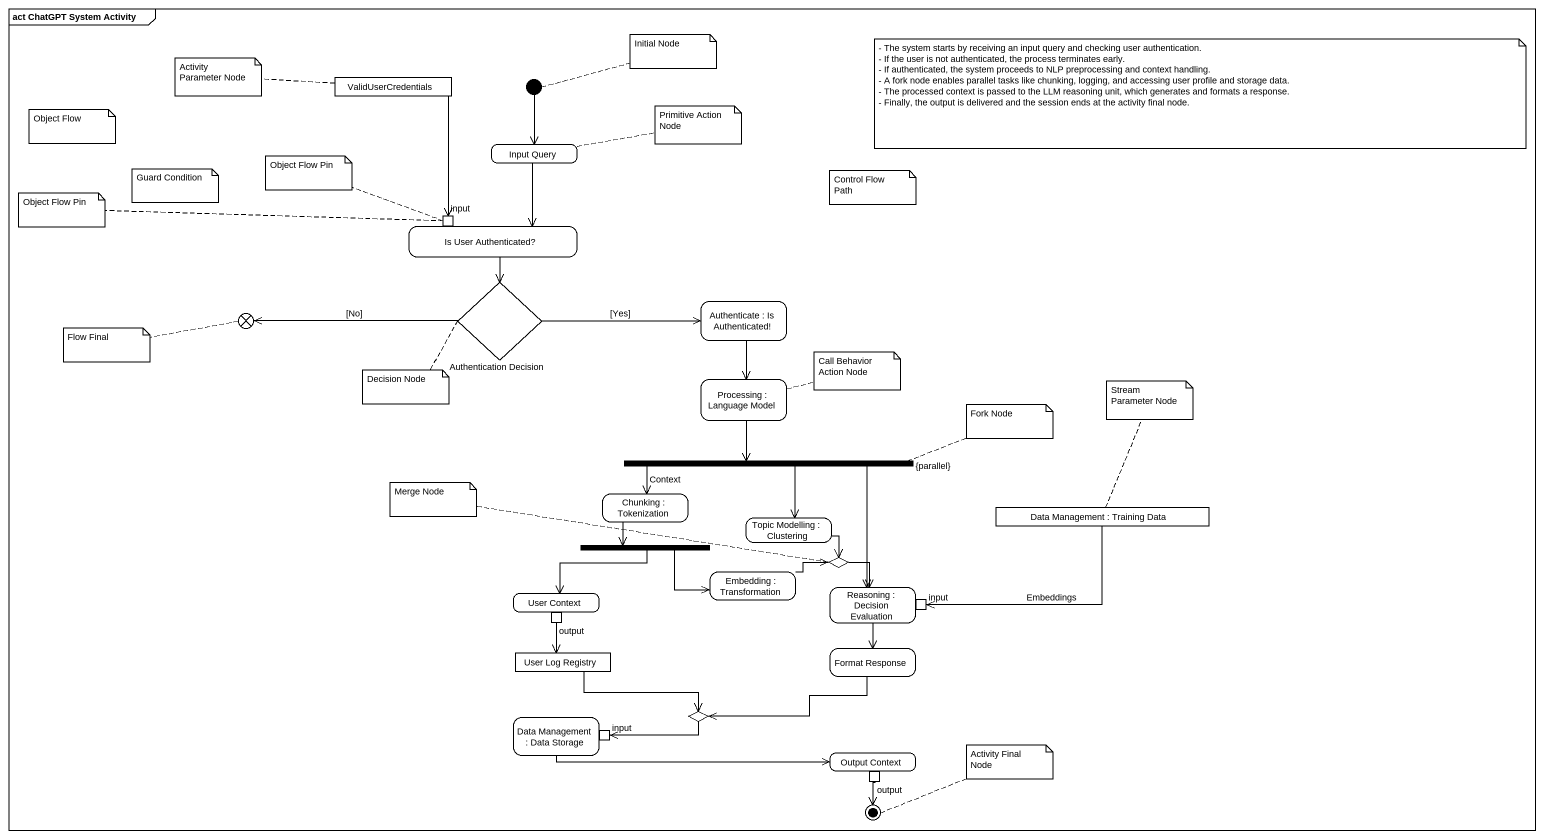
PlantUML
@startuml
mainframe act ChatGPT System Activity
hide empty description
state ValidUserCredentials <<object>>
state initial1 <<start>>
state "Input Query" as Input_Query
state "Is User Authenticated?" as Is_User_Authenticated {
  state input <<inputPin>>
}
state "Authentication Decision" as Authentication_Decision <<choice>>
state flowfinal1 <<end>>
state "Authenticate : Is Authenticated!" as Authenticate
state "Processing : Language Model" as Processing
state "{parallel}" as parallel <<fork>>
state "Chunking : Tokenization" as Chunking
state "Topic Modelling : Clustering" as Topic_Modelling
state "Data Management : Training Data" as Data_Management <<object>>
state fork1 <<fork>>
state choice1 <<choice>>
state "User Context" as User_Context {
  state output <<outputPin>>
}
state "Embedding : Transformation" as Embedding
state "Reasoning : Decision Evaluation" as Reasoning {
  state "input" as input_2 <<inputPin>>
}
state "User Log Registry" as User_Log_Registry <<object>>
state "Format Response" as Format_Response
state choice2 <<choice>>
state "Data Management : Data Storage" as Data_Management_2 {
  state "input" as input_3 <<inputPin>>
}
state "Output Context" as Output_Context {
  state "output" as output_2 <<outputPin>>
}
state final1 <<end>>
ValidUserCredentials --> input
initial1 --> Input_Query
Input_Query --> Is_User_Authenticated
Is_User_Authenticated --> Authentication_Decision
Authentication_Decision -left-> flowfinal1 : [No]
Authentication_Decision -right-> Authenticate : [Yes]
Authenticate --> Processing
Processing --> parallel
parallel -left-> Chunking : Context
parallel --> Topic_Modelling
parallel --> Reasoning
Chunking --> fork1
Topic_Modelling --> choice1
Data_Management -left-> input_2 : Embeddings
fork1 --> User_Context
fork1 -right-> Embedding
choice1 --> Reasoning
Embedding -right-> choice1
Reasoning --> Format_Response
output --> User_Log_Registry
User_Log_Registry -right-> choice2
Format_Response -left-> choice2
choice2 -left-> input_3
Data_Management_2 -right-> Output_Context
output_2 --> final1
note left of ValidUserCredentials : Activity Parameter Node
note right of initial1 : Initial Node
note as N3
  - The system starts by receiving an input query and checking user authentication.
  - If the user is not authenticated, the process terminates early.
  - If authenticated, the system proceeds to NLP preprocessing and context handling.
  - A fork node enables parallel tasks like chunking, logging, and accessing user profile and storage data.
  - The processed context is passed to the LLM reasoning unit, which generates and formats a response.
  - Finally, the output is delivered and the session ends at the activity final node.
end note
note as N4
  Object Flow
end note
note right of Input_Query : Primitive Action Node
note as N6
  Guard Condition
end note
note left of input : Object Flow Pin
note as N8
  Control Flow Path
end note
note left of input : Object Flow Pin
note left of flowfinal1 : Flow Final
note right of Processing : Call Behavior Action Node
note bottom of Authentication_Decision : Decision Node
note right of parallel : Fork Node
note top of Data_Management : Stream Parameter Node
note left of choice1 : Merge Node
note right of final1 : Activity Final Node
@enduml
